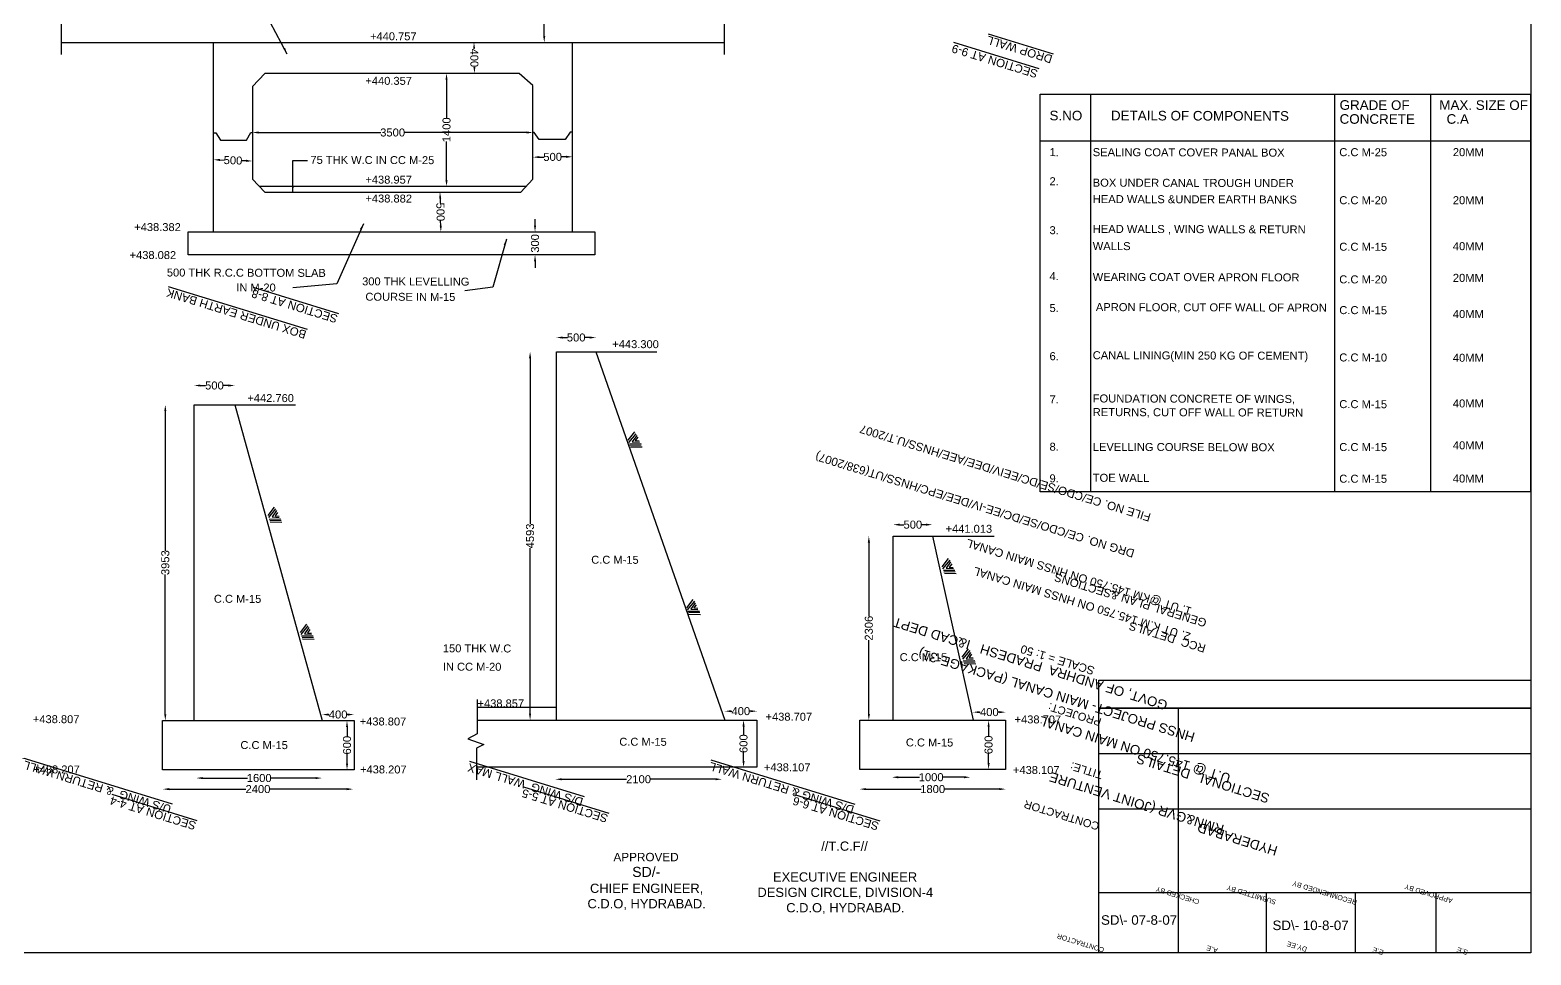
# Model space of a CAD drawing. Header units: millimetres. Extents: x 729 to 32268, y 961 to 25365.
# Drawn here: x 13508 to 32268, y 961 to 12521 of the extents above; entities that cross this region are included whole.
import ezdxf

# ---------------------------------------------------------------- set-up
doc = ezdxf.new("R2010")
doc.units = ezdxf.units.MM
doc.header["$MEASUREMENT"] = 0
for name, color, linetype in [('DIM', 7, 'Continuous'), ('DWG', 7, 'Continuous'), ('TXT', 7, 'Continuous'), ('TXT @ 1', 7, 'Continuous')]:
    doc.layers.add(name, color=color, linetype=linetype)
doc.styles.add('Notes', font='arial.ttf', dxfattribs={"height": 0.1})
doc.styles.get("Standard").update_dxf_attribs({"font": 'arial.ttf'})
doc.dimstyles.new('Civil', dxfattribs={"dimtxt": 100, "dimasz": 80, "dimexe": 0.1, "dimexo": 0.0625, "dimgap": 0.09, "dimtad": 0, "dimdec": 0, "dimzin": 12, "dimdsep": 46, "dimtxsty": 'Standard', "dimcen": 0.1, "dimse1": 1, "dimse2": 1, "dimaunit": 1, "dimadec": 5, "dimazin": 2, "dimtfac": 1, "dimtdec": 0, "dimtofl": 0, "dimtmove": 0, "dimatfit": 3, "dimfxl": 1, "dimfrac": 1, "dimtolj": 1, "dimtzin": 0, "dimarcsym": 0})

# ---------------------------------------------------------------- blocks, each defined once
blk = doc.blocks.new('*D11')
at = {"layer": 'Defpoints', "color": 0, "transparency": 16777216}
for p in [(19924, 18022), (19932, 12366), (19935, 12366)]:
    blk.add_point(p, dxfattribs=at)
at = {"layer": 'DIM', "color": 0, "lineweight": -2, "transparency": 16777216}
for p, q in [((19928, 17942), (19931, 15344)), ((19935, 12446), (19931, 15045))]:
    blk.add_line(p, q, dxfattribs=at)
at = {"layer": 'DIM', "color": 0, "transparency": 16777216}
for points in [[(19941, 17942), (19914, 17942), (19927, 18022)], [(19948, 12446), (19922, 12446), (19935, 12366)]]:
    blk.add_solid(points, dxfattribs=at)
at = {"layer": 'DIM', "color": 0, "transparency": 16777216, "insert": (19931, 15194), "char_height": 100, "attachment_point": 5, "rotation": 270.076}
blk.add_mtext('\\A1;5590', dxfattribs=at)
blk = doc.blocks.new('*D12')
at = {"layer": 'Defpoints', "color": 0, "transparency": 16777216}
for p in [(15802, 10884), (16287, 10884), (16287, 10868)]:
    blk.add_point(p, dxfattribs=at)
at = {"layer": 'DIM', "color": 0, "lineweight": -2, "transparency": 16777216}
for p, q in [((15882, 10898), (15935, 10896)), ((16207, 10887), (16155, 10888))]:
    blk.add_line(p, q, dxfattribs=at)
at = {"layer": 'DIM', "color": 0, "transparency": 16777216}
for points in [[(15883, 10911), (15882, 10884), (15802, 10900)], [(16208, 10900), (16207, 10873), (16287, 10884)]]:
    blk.add_solid(points, dxfattribs=at)
at = {"layer": 'DIM', "color": 0, "transparency": 16777216, "insert": (16045, 10892), "char_height": 100, "attachment_point": 5, "rotation": 358.0507}
blk.add_mtext('\\A1;500', dxfattribs=at)
blk = doc.blocks.new('*D13')
at = {"layer": 'Defpoints', "color": 0, "transparency": 16777216}
for p in [(19794, 10910), (20287, 10937), (20287, 10916)]:
    blk.add_point(p, dxfattribs=at)
at = {"layer": 'DIM', "color": 0, "lineweight": -2, "transparency": 16777216}
for p, q in [((19873, 10933), (19930, 10934)), ((20207, 10937), (20150, 10936))]:
    blk.add_line(p, q, dxfattribs=at)
at = {"layer": 'DIM', "color": 0, "transparency": 16777216}
for points in [[(19873, 10946), (19873, 10920), (19793, 10932)], [(20206, 10950), (20207, 10923), (20287, 10937)]]:
    blk.add_solid(points, dxfattribs=at)
at = {"layer": 'DIM', "color": 0, "transparency": 16777216, "insert": (20040, 10935), "char_height": 100, "attachment_point": 5, "rotation": 0.639}
blk.add_mtext('\\A1;500', dxfattribs=at)
blk = doc.blocks.new('*D14')
at = {"layer": 'Defpoints', "color": 0, "transparency": 16777216}
for p in [(16287, 11240), (19794, 11240), (19794, 11240)]:
    blk.add_point(p, dxfattribs=at)
at = {"layer": 'DIM', "color": 0, "lineweight": -2, "transparency": 16777216}
for p, q in [((16367, 11240), (17891, 11240)), ((19714, 11240), (18189, 11240))]:
    blk.add_line(p, q, dxfattribs=at)
at = {"layer": 'DIM', "color": 0, "transparency": 16777216}
for points in [[(16367, 11254), (16367, 11227), (16287, 11240)], [(19714, 11254), (19714, 11227), (19794, 11240)]]:
    blk.add_solid(points, dxfattribs=at)
at = {"layer": 'DIM', "color": 0, "transparency": 16777216, "insert": (18040, 11240), "char_height": 100, "attachment_point": 5}
blk.add_mtext('\\A1;3500', dxfattribs=at)
blk = doc.blocks.new('*D15')
at = {"layer": 'Defpoints', "color": 0, "transparency": 16777216}
for p in [(18595, 11979), (18714, 11979), (18595, 10568)]:
    blk.add_point(p, dxfattribs=at)
at = {"layer": 'DIM', "color": 0, "lineweight": -2, "transparency": 16777216}
for p, q in [((18714, 11899), (18714, 11418)), ((18714, 10648), (18714, 11129))]:
    blk.add_line(p, q, dxfattribs=at)
at = {"layer": 'DIM', "color": 0, "transparency": 16777216}
for points in [[(18700, 11899), (18727, 11899), (18714, 11979)], [(18700, 10648), (18727, 10648), (18714, 10568)]]:
    blk.add_solid(points, dxfattribs=at)
at = {"layer": 'DIM', "color": 0, "transparency": 16777216, "insert": (18714, 11274), "char_height": 100, "attachment_point": 5, "rotation": 90}
blk.add_mtext('\\A1;1400', dxfattribs=at)
blk = doc.blocks.new('*D16')
at = {"layer": 'Defpoints', "color": 0, "transparency": 16777216}
for p in [(19010, 12366), (19015, 11979), (19063, 11980)]:
    blk.add_point(p, dxfattribs=at)
at = {"layer": 'DIM', "color": 0, "lineweight": -2, "transparency": 16777216}
for p, q in [((19059, 12287), (19059, 12286)), ((19062, 12060), (19062, 12061))]:
    blk.add_line(p, q, dxfattribs=at)
at = {"layer": 'DIM', "color": 0, "transparency": 16777216}
for points in [[(19072, 12287), (19045, 12287), (19057, 12367)], [(19075, 12060), (19049, 12060), (19063, 11980)]]:
    blk.add_solid(points, dxfattribs=at)
at = {"layer": 'DIM', "color": 0, "transparency": 16777216, "insert": (19060, 12173), "char_height": 100, "attachment_point": 5, "rotation": 270.8139}
blk.add_mtext('\\A1;400', dxfattribs=at)
blk = doc.blocks.new('*D17')
at = {"layer": 'Defpoints', "color": 0, "transparency": 16777216}
for p in [(18584, 10496), (18595, 9997), (18643, 9998)]:
    blk.add_point(p, dxfattribs=at)
at = {"layer": 'DIM', "color": 0, "lineweight": -2, "transparency": 16777216}
for p, q in [((18634, 10417), (18636, 10358)), ((18642, 10078), (18640, 10137))]:
    blk.add_line(p, q, dxfattribs=at)
at = {"layer": 'DIM', "color": 0, "transparency": 16777216}
for points in [[(18648, 10417), (18621, 10417), (18632, 10497)], [(18655, 10078), (18628, 10078), (18643, 9998)]]:
    blk.add_solid(points, dxfattribs=at)
at = {"layer": 'DIM', "color": 0, "transparency": 16777216, "insert": (18638, 10248), "char_height": 100, "attachment_point": 5, "rotation": 271.2629}
blk.add_mtext('\\A1;500', dxfattribs=at)
blk = doc.blocks.new('*D18')
at = {"layer": 'Defpoints', "color": 0, "transparency": 16777216}
for p in [(20567, 9997), (19820, 9711), (20567, 9711)]:
    blk.add_point(p, dxfattribs=at)
at = {"layer": 'DIM', "color": 0, "lineweight": -2, "transparency": 16777216}
for p, q in [((19820, 10077), (19820, 10157)), ((19820, 9631), (19820, 9551))]:
    blk.add_line(p, q, dxfattribs=at)
at = {"layer": 'DIM', "color": 0, "transparency": 16777216}
for points in [[(19807, 10077), (19833, 10077), (19820, 9997)], [(19807, 9631), (19833, 9631), (19820, 9711)]]:
    blk.add_solid(points, dxfattribs=at)
at = {"layer": 'DIM', "color": 0, "transparency": 16777216, "insert": (19820, 9854), "char_height": 100, "attachment_point": 5, "rotation": 90}
blk.add_mtext('\\A1;300', dxfattribs=at)
blk = doc.blocks.new('*D43')
at = {"layer": 'Defpoints', "color": 0, "transparency": 16777216}
for p in [(15586, 3163), (17157, 3172), (17157, 3163)]:
    blk.add_point(p, dxfattribs=at)
at = {"layer": 'DIM', "color": 0, "lineweight": -2, "transparency": 16777216}
for p, q in [((15666, 3172), (16227, 3172)), ((17077, 3172), (16516, 3172))]:
    blk.add_line(p, q, dxfattribs=at)
at = {"layer": 'DIM', "color": 0, "transparency": 16777216}
for points in [[(15666, 3185), (15666, 3159), (15586, 3172)], [(17077, 3185), (17077, 3159), (17157, 3172)]]:
    blk.add_solid(points, dxfattribs=at)
at = {"layer": 'DIM', "color": 0, "transparency": 16777216, "insert": (16372, 3172), "char_height": 100, "attachment_point": 5}
blk.add_mtext('\\A1;1600', dxfattribs=at)
blk = doc.blocks.new('*D44')
at = {"layer": 'Defpoints', "color": 0, "transparency": 16777216}
for p in [(15168, 3040), (17546, 3040), (17546, 3034)]:
    blk.add_point(p, dxfattribs=at)
at = {"layer": 'DIM', "color": 0, "lineweight": -2, "transparency": 16777216}
for p, q in [((15248, 3034), (16207, 3034)), ((17466, 3034), (16507, 3034))]:
    blk.add_line(p, q, dxfattribs=at)
at = {"layer": 'DIM', "color": 0, "transparency": 16777216}
for points in [[(15248, 3047), (15248, 3020), (15168, 3034)], [(17466, 3047), (17466, 3020), (17546, 3034)]]:
    blk.add_solid(points, dxfattribs=at)
at = {"layer": 'DIM', "color": 0, "transparency": 16777216, "insert": (16357, 3034), "char_height": 100, "attachment_point": 5}
blk.add_mtext('\\A1;2400', dxfattribs=at)
blk = doc.blocks.new('*D45')
at = {"layer": 'Defpoints', "color": 0, "transparency": 16777216}
for p in [(17558, 3890), (17470, 3274), (17558, 3274)]:
    blk.add_point(p, dxfattribs=at)
at = {"layer": 'DIM', "color": 0, "lineweight": -2, "transparency": 16777216}
for p, q in [((17470, 3810), (17470, 3693)), ((17470, 3354), (17470, 3472))]:
    blk.add_line(p, q, dxfattribs=at)
at = {"layer": 'DIM', "color": 0, "transparency": 16777216}
for points in [[(17457, 3810), (17483, 3810), (17470, 3890)], [(17457, 3354), (17483, 3354), (17470, 3274)]]:
    blk.add_solid(points, dxfattribs=at)
at = {"layer": 'DIM', "color": 0, "transparency": 16777216, "insert": (17470, 3583), "char_height": 100, "attachment_point": 5, "rotation": 90}
blk.add_mtext('\\A1;600', dxfattribs=at)
blk = doc.blocks.new('*D46')
at = {"layer": 'Defpoints', "color": 0, "transparency": 16777216}
for p in [(17558, 3966), (17160, 3890), (17558, 3890)]:
    blk.add_point(p, dxfattribs=at)
at = {"layer": 'DIM', "color": 0, "lineweight": -2, "transparency": 16777216}
for p, q in [((17240, 3966), (17247, 3966)), ((17478, 3966), (17472, 3966))]:
    blk.add_line(p, q, dxfattribs=at)
at = {"layer": 'DIM', "color": 0, "transparency": 16777216}
for points in [[(17240, 3979), (17240, 3952), (17160, 3966)], [(17478, 3979), (17478, 3952), (17558, 3966)]]:
    blk.add_solid(points, dxfattribs=at)
at = {"layer": 'DIM', "color": 0, "transparency": 16777216, "insert": (17359, 3966), "char_height": 100, "attachment_point": 5}
blk.add_mtext('\\A1;400', dxfattribs=at)
blk = doc.blocks.new('*D47')
at = {"layer": 'Defpoints', "color": 0, "transparency": 16777216}
for p in [(15199, 7838), (15558, 7838), (15558, 3890)]:
    blk.add_point(p, dxfattribs=at)
at = {"layer": 'DIM', "color": 0, "lineweight": -2, "transparency": 16777216}
for p, q in [((15199, 7758), (15199, 6014)), ((15199, 3970), (15199, 5715))]:
    blk.add_line(p, q, dxfattribs=at)
at = {"layer": 'DIM', "color": 0, "transparency": 16777216}
for points in [[(15186, 7758), (15212, 7758), (15199, 7838)], [(15186, 3970), (15212, 3970), (15199, 3890)]]:
    blk.add_solid(points, dxfattribs=at)
at = {"layer": 'DIM', "color": 0, "transparency": 16777216, "insert": (15199, 5864), "char_height": 100, "attachment_point": 5, "rotation": 90}
blk.add_mtext('\\A1;3953', dxfattribs=at)
blk = doc.blocks.new('*D48')
at = {"layer": 'Defpoints', "color": 0, "transparency": 16777216}
for p in [(16068, 8078), (15558, 7838), (16068, 7838)]:
    blk.add_point(p, dxfattribs=at)
at = {"layer": 'DIM', "color": 0, "lineweight": -2, "transparency": 16777216}
for p, q in [((15638, 8078), (15703, 8078)), ((15988, 8078), (15923, 8078))]:
    blk.add_line(p, q, dxfattribs=at)
at = {"layer": 'DIM', "color": 0, "transparency": 16777216}
for points in [[(15638, 8091), (15638, 8065), (15558, 8078)], [(15988, 8091), (15988, 8065), (16068, 8078)]]:
    blk.add_solid(points, dxfattribs=at)
at = {"layer": 'DIM', "color": 0, "transparency": 16777216, "insert": (15813, 8078), "char_height": 100, "attachment_point": 5}
blk.add_mtext('\\A1;500', dxfattribs=at)
blk = doc.blocks.new('*D49')
at = {"layer": 'Defpoints', "color": 0, "transparency": 16777216}
for p in [(20072, 3123), (22156, 3157), (22156, 3123)]:
    blk.add_point(p, dxfattribs=at)
at = {"layer": 'DIM', "color": 0, "lineweight": -2, "transparency": 16777216}
for p, q in [((20152, 3157), (20964, 3157)), ((22076, 3157), (21265, 3157))]:
    blk.add_line(p, q, dxfattribs=at)
at = {"layer": 'DIM', "color": 0, "transparency": 16777216}
for points in [[(20152, 3170), (20152, 3144), (20072, 3157)], [(22076, 3170), (22076, 3144), (22156, 3157)]]:
    blk.add_solid(points, dxfattribs=at)
at = {"layer": 'DIM', "color": 0, "transparency": 16777216, "insert": (21114, 3157), "char_height": 100, "attachment_point": 5}
blk.add_mtext('\\A1;2100', dxfattribs=at)
blk = doc.blocks.new('*D50')
at = {"layer": 'Defpoints', "color": 0, "transparency": 16777216}
for p in [(22594, 3896), (22426, 3307), (22594, 3307)]:
    blk.add_point(p, dxfattribs=at)
at = {"layer": 'DIM', "color": 0, "lineweight": -2, "transparency": 16777216}
for p, q in [((22426, 3816), (22426, 3712)), ((22426, 3387), (22426, 3491))]:
    blk.add_line(p, q, dxfattribs=at)
at = {"layer": 'DIM', "color": 0, "transparency": 16777216}
for points in [[(22413, 3816), (22440, 3816), (22426, 3896)], [(22413, 3387), (22440, 3387), (22426, 3307)]]:
    blk.add_solid(points, dxfattribs=at)
at = {"layer": 'DIM', "color": 0, "transparency": 16777216, "insert": (22426, 3602), "char_height": 100, "attachment_point": 5, "rotation": 90}
blk.add_mtext('\\A1;600', dxfattribs=at)
blk = doc.blocks.new('*D51')
at = {"layer": 'Defpoints', "color": 0, "transparency": 16777216}
for p in [(22594, 4008), (22191, 3896), (22594, 3896)]:
    blk.add_point(p, dxfattribs=at)
at = {"layer": 'DIM', "color": 0, "lineweight": -2, "transparency": 16777216}
for p, q in [((22271, 4008), (22280, 4008)), ((22514, 4008), (22505, 4008))]:
    blk.add_line(p, q, dxfattribs=at)
at = {"layer": 'DIM', "color": 0, "transparency": 16777216}
for points in [[(22271, 4021), (22271, 3995), (22191, 4008)], [(22514, 4021), (22514, 3995), (22594, 4008)]]:
    blk.add_solid(points, dxfattribs=at)
at = {"layer": 'DIM', "color": 0, "transparency": 16777216, "insert": (22392, 4008), "char_height": 100, "attachment_point": 5}
blk.add_mtext('\\A1;400', dxfattribs=at)
blk = doc.blocks.new('*D52')
at = {"layer": 'Defpoints', "color": 0, "transparency": 16777216}
for p in [(19758, 8500), (20086, 8500), (20086, 3896)]:
    blk.add_point(p, dxfattribs=at)
at = {"layer": 'DIM', "color": 0, "lineweight": -2, "transparency": 16777216}
for p, q in [((19758, 8420), (19758, 6349)), ((19758, 3976), (19758, 6047))]:
    blk.add_line(p, q, dxfattribs=at)
at = {"layer": 'DIM', "color": 0, "transparency": 16777216}
for points in [[(19745, 8420), (19771, 8420), (19758, 8500)], [(19745, 3976), (19771, 3976), (19758, 3896)]]:
    blk.add_solid(points, dxfattribs=at)
at = {"layer": 'DIM', "color": 0, "transparency": 16777216, "insert": (19758, 6198), "char_height": 100, "attachment_point": 5, "rotation": 90}
blk.add_mtext('\\A1;4593', dxfattribs=at)
blk = doc.blocks.new('*D53')
at = {"layer": 'Defpoints', "color": 0, "transparency": 16777216}
for p in [(20582, 8678), (20086, 8500), (20582, 8500)]:
    blk.add_point(p, dxfattribs=at)
at = {"layer": 'DIM', "color": 0, "lineweight": -2, "transparency": 16777216}
for p, q in [((20166, 8678), (20224, 8678)), ((20502, 8678), (20444, 8678))]:
    blk.add_line(p, q, dxfattribs=at)
at = {"layer": 'DIM', "color": 0, "transparency": 16777216}
for points in [[(20166, 8691), (20166, 8664), (20086, 8678)], [(20502, 8691), (20502, 8664), (20582, 8678)]]:
    blk.add_solid(points, dxfattribs=at)
at = {"layer": 'DIM', "color": 0, "transparency": 16777216, "insert": (20334, 8678), "char_height": 100, "attachment_point": 5}
blk.add_mtext('\\A1;500', dxfattribs=at)
blk = doc.blocks.new('*D54')
at = {"layer": 'Defpoints', "color": 0, "transparency": 16777216}
for p in [(23878, 3280), (25702, 3280), (25702, 3034)]:
    blk.add_point(p, dxfattribs=at)
at = {"layer": 'DIM', "color": 0, "lineweight": -2, "transparency": 16777216}
for p, q in [((23958, 3034), (24645, 3034)), ((25622, 3034), (24934, 3034))]:
    blk.add_line(p, q, dxfattribs=at)
at = {"layer": 'DIM', "color": 0, "transparency": 16777216}
for points in [[(23958, 3047), (23958, 3021), (23878, 3034)], [(25622, 3047), (25622, 3021), (25702, 3034)]]:
    blk.add_solid(points, dxfattribs=at)
at = {"layer": 'DIM', "color": 0, "transparency": 16777216, "insert": (24790, 3034), "char_height": 100, "attachment_point": 5}
blk.add_mtext('\\A1;1800', dxfattribs=at)
blk = doc.blocks.new('*D55')
at = {"layer": 'Defpoints', "color": 0, "transparency": 16777216}
for p in [(24281, 3171), (25260, 3182), (25260, 3171)]:
    blk.add_point(p, dxfattribs=at)
at = {"layer": 'DIM', "color": 0, "lineweight": -2, "transparency": 16777216}
for p, q in [((24361, 3182), (24626, 3182)), ((25180, 3182), (24915, 3182))]:
    blk.add_line(p, q, dxfattribs=at)
at = {"layer": 'DIM', "color": 0, "transparency": 16777216}
for points in [[(24361, 3196), (24361, 3169), (24281, 3182)], [(25180, 3196), (25180, 3169), (25260, 3182)]]:
    blk.add_solid(points, dxfattribs=at)
at = {"layer": 'DIM', "color": 0, "transparency": 16777216, "insert": (24771, 3182), "char_height": 100, "attachment_point": 5}
blk.add_mtext('\\A1;1000', dxfattribs=at)
blk = doc.blocks.new('*D56')
at = {"layer": 'Defpoints', "color": 0, "transparency": 16777216}
for p in [(25489, 3894), (25702, 3894), (25702, 3280)]:
    blk.add_point(p, dxfattribs=at)
at = {"layer": 'DIM', "color": 0, "lineweight": -2, "transparency": 16777216}
for p, q in [((25489, 3814), (25489, 3697)), ((25489, 3360), (25489, 3476))]:
    blk.add_line(p, q, dxfattribs=at)
at = {"layer": 'DIM', "color": 0, "transparency": 16777216}
for points in [[(25476, 3814), (25502, 3814), (25489, 3894)], [(25476, 3360), (25502, 3360), (25489, 3280)]]:
    blk.add_solid(points, dxfattribs=at)
at = {"layer": 'DIM', "color": 0, "transparency": 16777216, "insert": (25489, 3587), "char_height": 100, "attachment_point": 5, "rotation": 90}
blk.add_mtext('\\A1;600', dxfattribs=at)
blk = doc.blocks.new('*D57')
at = {"layer": 'Defpoints', "color": 0, "transparency": 16777216}
for p in [(25702, 3996), (25294, 3894), (25702, 3894)]:
    blk.add_point(p, dxfattribs=at)
at = {"layer": 'DIM', "color": 0, "lineweight": -2, "transparency": 16777216}
for p, q in [((25374, 3996), (25385, 3996)), ((25622, 3996), (25610, 3996))]:
    blk.add_line(p, q, dxfattribs=at)
at = {"layer": 'DIM', "color": 0, "transparency": 16777216}
for points in [[(25374, 4009), (25374, 3982), (25294, 3996)], [(25622, 4009), (25622, 3982), (25702, 3996)]]:
    blk.add_solid(points, dxfattribs=at)
at = {"layer": 'DIM', "color": 0, "transparency": 16777216, "insert": (25498, 3996), "char_height": 100, "attachment_point": 5}
blk.add_mtext('\\A1;400', dxfattribs=at)
blk = doc.blocks.new('*D58')
at = {"layer": 'Defpoints', "color": 0, "transparency": 16777216}
for p in [(23992, 6196), (24296, 6196), (24296, 3894)]:
    blk.add_point(p, dxfattribs=at)
at = {"layer": 'DIM', "color": 0, "lineweight": -2, "transparency": 16777216}
for p, q in [((23992, 6116), (23992, 5195)), ((23992, 3974), (23992, 4895))]:
    blk.add_line(p, q, dxfattribs=at)
at = {"layer": 'DIM', "color": 0, "transparency": 16777216}
for points in [[(23979, 6116), (24006, 6116), (23992, 6196)], [(23979, 3974), (24006, 3974), (23992, 3894)]]:
    blk.add_solid(points, dxfattribs=at)
at = {"layer": 'DIM', "color": 0, "transparency": 16777216, "insert": (23992, 5045), "char_height": 100, "attachment_point": 5, "rotation": 90}
blk.add_mtext('\\A1;2306', dxfattribs=at)
blk = doc.blocks.new('*D59')
at = {"layer": 'Defpoints', "color": 0, "transparency": 16777216}
for p in [(24296, 6196), (24786, 6339), (24786, 6196)]:
    blk.add_point(p, dxfattribs=at)
at = {"layer": 'DIM', "color": 0, "lineweight": -2, "transparency": 16777216}
for p, q in [((24376, 6339), (24431, 6339)), ((24706, 6339), (24652, 6339))]:
    blk.add_line(p, q, dxfattribs=at)
at = {"layer": 'DIM', "color": 0, "transparency": 16777216}
for points in [[(24376, 6352), (24376, 6326), (24296, 6339)], [(24706, 6352), (24706, 6326), (24786, 6339)]]:
    blk.add_solid(points, dxfattribs=at)
at = {"layer": 'DIM', "color": 0, "transparency": 16777216, "insert": (24542, 6339), "char_height": 100, "attachment_point": 5}
blk.add_mtext('\\A1;500', dxfattribs=at)

msp = doc.modelspace()

# ---------------------------------------------------------------- linework, layer by layer
msp.add_lwpolyline([(32268, 989.6), (729, 989.6), (729, 19356.5), (32268, 19356.5)], close=True)
at = {"layer": 'DIM'}
msp.add_lwpolyline([(26132.8, 11718.4), (32260.5, 11718.4), (32260.5, 6750), (26132.8, 6750)], close=True, dxfattribs=at)
for points in [[(26761.8, 11718.4), (26761.8, 6750)], [(29814, 11718.4), (29814, 6750)], [(31013.9, 11718.4), (31013.9, 6750)], [(26132.8, 11136.6), (32260.5, 11136.6)]]:
    msp.add_lwpolyline(points, dxfattribs=at)
at = {"layer": 'DWG'}
for points in [[(13900.7, 12214.5), (13886, 15375), (14029, 15429.6), (13744.2, 15531.8), (13889.5, 15584)], [(22188.8, 12214.5), (22174.1, 15375), (22317, 15429.6), (22032.3, 15531.8), (22177.6, 15584)], [(13900, 12366.3), (22188.1, 12366.3)], [(15801.9, 9997), (15801.9, 12366.3)], [(20286.7, 9997), (20286.7, 12366.3)], [(16441.5, 10496), (19641.7, 10496), (19793.6, 10658.1), (19793.6, 11827.7), (19621.3, 11979.2), (16441.9, 11979.2), (16286.7, 11814), (16286.7, 10656.4), (16441.5, 10496)], [(15801.9, 11236), (15832.1, 11236), (15889, 11144.5), (16214, 11144.5), (16269.5, 11240.5), (16286.7, 11240.5)], [(20286.7, 11245), (20258, 11243.5), (20196, 11153), (19873.5, 11153), (19811, 11240.5), (19793.6, 11240.5)], [(16371.6, 10568.5), (19709.6, 10568.5)], [(20086.5, 3896.5), (20086.5, 8499.5), (20581.5, 8499.5), (22191, 3896.5)], [(20581.5, 8499.5), (21342, 8499.5)], [(15557.5, 3890.5), (15557.5, 7838), (16068.5, 7838), (17160.5, 3890.5)], [(16068.5, 7838), (16824.5, 7838)], [(20985.5, 7393.1), (21065.4, 7497.6)], [(20993.9, 7368), (21083.4, 7476.1)], [(20999.9, 7350.2), (21144.4, 7352.6)], [(21005.9, 7332.5), (21147.9, 7336.6)], [(21090.4, 7454.6), (21035.9, 7375.6), (21124.9, 7371.1)], [(21103.4, 7431.6), (21071.9, 7390.6), (21122.9, 7387.1)], [(21012.1, 7313.9), (21157.9, 7310.1)], [(16483.7, 6452.7), (16563.6, 6557.2)], [(16492.1, 6427.6), (16581.6, 6535.7)], [(16498.1, 6409.8), (16642.6, 6412.2)], [(16504.1, 6392.1), (16646.1, 6396.2)], [(16588.6, 6514.2), (16534.1, 6435.2), (16623.1, 6430.7)], [(16601.6, 6491.2), (16570.1, 6450.2), (16621.1, 6446.7)], [(16510.3, 6373.5), (16656.1, 6369.7)], [(24296.5, 3894), (24296.5, 6196.5), (24786.5, 6196.5), (25294, 3894)], [(24786.5, 6196.5), (25559, 6196.5)], [(24909.6, 5811.6), (24989.5, 5916.1)], [(24918, 5786.6), (25007.5, 5894.6)], [(25014.5, 5873.1), (24960, 5794.1), (25049, 5789.6)], [(25027.5, 5850.1), (24996, 5809.1), (25047, 5805.6)], [(24924, 5768.8), (25068.5, 5771.1)], [(24929.9, 5751.1), (25072, 5755.1)], [(24936.2, 5732.5), (25082, 5728.6)], [(21717.3, 5300.2), (21797.2, 5404.7)], [(21725.7, 5275.2), (21815.2, 5383.2)], [(21731.7, 5257.3), (21876.2, 5259.7)], [(21822.2, 5361.7), (21767.7, 5282.7), (21856.7, 5278.2)], [(21835.2, 5338.7), (21803.7, 5297.7), (21854.7, 5294.2)], [(16888, 4991), (16967.9, 5095.5)], [(16896.5, 4966), (16985.9, 5074)], [(21737.7, 5239.6), (21879.7, 5243.7)], [(21743.9, 5221.1), (21889.7, 5217.2)], [(16902.5, 4948.1), (17046.9, 4950.5)], [(16908.4, 4930.5), (17050.4, 4934.5)], [(16914.7, 4911.9), (17060.4, 4908)], [(16992.9, 5052.5), (16938.4, 4973.5), (17027.4, 4969)], [(17005.9, 5029.5), (16974.4, 4988.5), (17025.4, 4985)], [(25158.6, 4681.8), (25238.5, 4786.3)], [(25167, 4656.8), (25256.5, 4764.8)], [(25263.5, 4743.3), (25209, 4664.3), (25298, 4659.8)], [(25276.5, 4720.3), (25245, 4679.3), (25296, 4675.8)], [(25173, 4638.9), (25317.5, 4641.3)], [(25179, 4621.2), (25321, 4625.3)], [(25185.2, 4602.7), (25331, 4598.8)], [(19096, 4156), (19096, 3723), (18979.5, 3660.5), (19181.5, 3592.5), (19087.5, 3544), (19087.5, 3148)], [(20086.5, 4056), (19096, 4056)], [(19096, 3896.5), (22593.5, 3896.5), (22593.5, 3307), (19087.5, 3307)]]:
    msp.add_lwpolyline(points, dxfattribs=at)
for points in [[(15483.3, 9997), (20566.6, 9997), (20566.6, 9711.5), (15483.3, 9711.5)], [(15162.5, 3890.5), (17558, 3890.5), (17558, 3274.5), (15162.5, 3274.5)], [(23877.5, 3894), (25701.5, 3894), (25701.5, 3279.5), (23877.5, 3279.5)]]:
    msp.add_lwpolyline(points, close=True, dxfattribs=at)
at = {"layer": 'TXT'}
for p, q in [((27858, 4046.7), (27858, 989.7)), ((26870.3, 3481), (32267.5, 3481)), ((26868, 2788.7), (32265.2, 2788.7)), ((26868.4, 1742.2), (32267.6, 1742.2)), ((28959.1, 1741.6), (28959.1, 993.4)), ((30068.6, 1741.5), (30068.6, 991)), ((31078, 1741.5), (31078, 991))]:
    msp.add_line(p, q, dxfattribs=at)
for points in [[(26868, 4395), (32268, 4395), (32268, 989.6), (26868, 989.6)], [(26869.3, 4046.7), (32267.3, 4046.7), (32267.3, 4046.7), (26869.3, 4046.7)]]:
    msp.add_lwpolyline(points, close=True, dxfattribs=at)

# ---------------------------------------------------------------- texts
for s, height, p in [('+440.757', 99.21, (17757.4, 12394.1)), ('+440.357', 99.21, (17699.4, 11837.4)), ('GRADE OF', 120, (29875.6, 11524.2)), ('MAX. SIZE OF', 120, (31121.6, 11524.2)), ('S.NO', 120, (26250.1, 11392.8)), ('DETAILS OF COMPONENTS', 120, (27017.6, 11392.8)), ('CONCRETE', 120, (29875.6, 11349.7)), ('C.A', 120, (31212.6, 11349.7)), ('75 THK W.C IN CC M-25', 99.206, (17012.9, 10848.9)), ('1.', 100, (26250.1, 10944.8)), ('SEALING COAT COVER PANAL BOX', 100, (26790.1, 10944.8)), ('C.C M-25', 100, (29871.6, 10944.8)), ('20MM', 100, (31291.1, 10944.8)), ('+438.957', 99.21, (17699.4, 10602.4)), ('2.', 100, (26250.1, 10581.3)), ('BOX UNDER CANAL TROUGH UNDER', 100, (26790.1, 10563.8)), ('+438.882', 99.21, (17699.9, 10366.4)), ('HEAD WALLS &UNDER EARTH BANKS', 100, (26790.1, 10358.8)), ('C.C M-20', 100, (29871.6, 10344.3)), ('20MM', 100, (31291.1, 10344.3)), ('+438.382', 99.21, (14810.4, 10009.4)), ('3.', 100, (26250.1, 9969.3)), ('HEAD WALLS , WING WALLS & RETURN', 100, (26790.1, 9985.8)), ('+438.082', 99.21, (14752.4, 9659.9)), ('WALLS', 100, (26790.1, 9771.8)), ('C.C M-15', 100, (29871.6, 9762.8)), ('40MM', 100, (31291.1, 9769.8)), ('500 THK R.C.C BOTTOM SLAB', 99.206, (15218.4, 9440.9)), ('300 THK LEVELLING', 99.206, (17658.9, 9330.4)), ('4.', 100, (26250.1, 9395.3)), ('WEARING COAT OVER APRON FLOOR', 100, (26790.1, 9385.8)), ('C.C M-20', 100, (29871.6, 9354.8)), ('20MM', 100, (31291.1, 9373.8)), ('IN M-20', 99.21, (16085.9, 9254.4)), ('COURSE IN M-15', 99.206, (17699.9, 9138.4)), ('5.', 100, (26250.1, 8996.8)), (' APRON FLOOR, CUT OFF WALL OF APRON', 100, (26790.1, 9008.8)), ('C.C M-15', 100, (29871.6, 8970.8)), ('40MM', 100, (31291.1, 8921.8)), ('+443.300', 99.21, (20785.4, 8546.4)), ('6.', 100, (26250.1, 8394.8)), ('CANAL LINING(MIN 250 KG OF CEMENT)', 100, (26790.1, 8406.8)), ('C.C M-10', 100, (29871.6, 8379.3)), ('40MM', 100, (31291.1, 8375.3)), (' +442.760', 99.21, (16185.9, 7872.7)), ('7.', 100, (26250.1, 7854.8)), ('FOUNDATION CONCRETE OF WINGS,', 100, (26790.1, 7866.8)), ('C.C M-15', 100, (29871.6, 7795.8)), ('40MM', 100, (31291.1, 7804.8)), ('RETURNS, CUT OFF WALL OF RETURN', 100, (26790.1, 7696.3)), ('8.', 100, (26250.1, 7263.3)), ('LEVELLING COURSE BELOW BOX', 100, (26790.1, 7261.8)), ('C.C M-15', 100, (29871.6, 7259.3)), ('40MM', 100, (31291.1, 7281.3)), ('9.', 100, (26250.1, 6867.8)), ('TOE WALL', 100, (26790.1, 6875.3)), ('C.C M-15', 100, (29871.6, 6863.8)), ('40MM', 100, (31291.1, 6866.3)), (' +441.013', 99.21, (24912.6, 6239.1)), ('C.C M-15', 99.21, (20522.2, 5851.3)), ('C.C M-15', 99.21, (15805.9, 5363.3)), ('150 THK W.C', 99.206, (18668, 4744.3)), ('C.C M-15', 99.21, (24377.6, 4633.7)), ('IN CC M-20', 99.21, (18668, 4514.9)), (' +438.857', 99.21, (19062.8, 4056.6)), (' +438.807', 99.21, (13504.9, 3859.2)), (' +438.707', 99.21, (22662.4, 3889.9)), (' +438.707', 99.21, (25774.9, 3856)), (' +438.807', 99.21, (17590, 3830.4)), ('C.C M-15', 99.21, (16137.3, 3535.5)), ('C.C M-15', 99.21, (20872.9, 3576.6)), ('C.C M-15', 99.21, (24454.8, 3567.8)), (' +438.207', 99.21, (13509.2, 3231.1)), (' +438.207', 99.21, (17594.3, 3231.1)), (' +438.107', 99.21, (22642.2, 3258)), (' +438.107', 99.21, (25754.7, 3224.1))]:
    msp.add_text(s, height=height, rotation=359.85107, dxfattribs=at).set_placement(p)
at = {"layer": 'TXT @ 1', "style": 'Notes'}
for s, height, p in [('%%UDROP WALL', 103.339, (26296, 12201.2)), ('%%USECTION AT 9-9', 103.339, (26114, 12016.7)), ('%%UBOX UNDER EARTH BANK', 103.339, (16971, 8758.2)), ('%%USECTION AT 8-8', 103.339, (17362, 8955.2)), ('FILE NO. CE/CDO/SE/DC/EEIV/DEE/AEE/HNSS/U.T/2007', 103.339, (27525, 6473.8)), ('DRG NO. CE/CDO/SE/DC/EE-IV/DEE/EPC/HNSS/UT(638/2007)', 103.339, (27321.2, 6023.5)), ('1. UT @KM 145.750 ON HNSS MAIN CANAL', 103.339, (28034.7, 5300.2)), ('2. UT K.M 145.750 ON HNSS MAIN CANAL ', 103.339, (28023.4, 4981.9)), ('GENERAL PLAN &SECTIONS.', 103.339, (28223.8, 5154.5)), ('GOVT, OF ANDHRA  PRADESH   I&CAD DEPT.', 119.047, (27737, 4131.7)), ('RCC  DETAILS', 103.339, (28212.5, 4836.2)), ('HNSS PROJECT- MAIN CANAL (PACKAGE-31)', 119.047, (28077.3, 3733.7)), ('SCALE = 1: 50', 103.339, (26823.7, 4557.2)), ('U.T @ 145.750 ON MAIN CANAL', 119.047, (28523.2, 3218.3)), ('PROJECT:', 99.21, (26907.6, 3913.4)), ('%%UU/S WING  & RETURN WALL ', 103.339, (15283, 2825.7)), ('%%UD/S WING  WALL MAX', 103.339, (20430.5, 2917.2)), ('%%UD/S WING & RETURN WALL', 103.339, (23817, 2820.2)), ('SECTIONAL  DETAILS ', 119.047, (29011.4, 2968.3)), ('RMN&GVR (JOINT VENTURE', 119.047, (28442, 2581.8)), ('TITLE:', 99.21, (26926.2, 3251.1)), ('%%USECTION AT 5-5', 103.339, (20740.5, 2710.7)), ('%%USECTION AT 4-4', 103.339, (15593, 2619.2)), ('%%USECTION AT 6-6', 103.339, (24127, 2613.7)), ('CONTRACTOR', 99.21, (26882.8, 2611.4)), ('HYDERABAD', 119.05, (29110.6, 2313.1)), ('RECOMMENDED BY', 62.003, (30098.8, 1643.3)), ('CHECKED BY', 62, (28129.9, 1651.3)), ('SUBMITTED BY', 62.003, (29089.2, 1647.4)), ('APPROVED BY', 62.003, (31294.4, 1663.9)), ('CONTRACTOR', 62, (26939.5, 1049.9)), ('DY.EE', 62, (29475.3, 1057.4)), ('A.E', 62, (28357.7, 1042.1)), ('E.E', 62, (30432.2, 1018.1)), ('S.E', 62, (31485.6, 1019.1))]:
    msp.add_text(s, height=height, rotation=162.91013, dxfattribs=at).set_placement(p)
for s, p in [('SD\\- 07-8-07', (26893.7, 1338.5)), ('SD\\- 10-8-07', (29037.4, 1271.9))]:
    msp.add_text(s, height=119.047, dxfattribs=at).set_placement(p)
at = {"layer": 'TXT @ 1', "attachment_point": 1, "style": 'Notes'}
for s, insert, char_height, width in [('\\pi803.56328;//T.C.F// \\P\\pi1094.83126;\\P\\pi201.29434;EXECUTIVE ENGINEER\\P\\pi6.80059;DESIGN CIRCLE, DIVISION-4\\P\\pi366.32651;C.D.O, HYDRABAD.', (22593.1, 2379.2), 115.483, 2189.663), ('\\pi453.86388;APPROVED\\P\\pi688.18162;{\\H1.2x;SD/-\\P\\pi160.51658;\\H0.91667x;CHIEF ENGINEER, \\P\\pi128.96736;C.D.O, HYDRABAD.}', (20346.3, 2237.1), 104.985, 1714.95)]:
    msp.add_mtext(s, dxfattribs=dict(at, insert=insert, char_height=char_height, width=width))

# ---------------------------------------------------------------- dimensions: what is measured, and where the dimension line sits
at = {"layer": 'DIM'}
for p1, p2, distance, text, picture, middle in [((19924, 18022.4), (19931.5, 12366.3), 3.5, '5590', '*D11', (19931.2, 15194.3)), ((19009.5, 12366.3), (19015, 11979.2), 48, '400', '*D16', (19060.2, 12173.4)), ((18595, 10568.5), (18595, 11979.2), -118.5, '1400', '*D15', (18713.5, 11273.8)), ((16286.7, 11240.5), (19793.6, 11240.5), 0, '3500', '*D14', (18040.1, 11240.5)), ((15801.9, 10884), (16286.7, 10867.5), 16.5, '500', '*D12', (16044.9, 10892.2)), ((19793.6, 10910.5), (20286.7, 10916), 21.5, '500', '*D13', (20039.9, 10934.7)), ((18584, 10496), (18595, 9997), 48.5, '500', '*D17', (18638, 10247.6)), ((20566.6, 9997), (20566.6, 9711.5), -746.6, '300', '*D18', (19820, 9854.3)), ((20086.5, 8499.5), (20581.5, 8499.5), 178, '500', '*D53', (20334, 8677.5)), ((20086.5, 3896.5), (20086.5, 8499.5), 328.5, '4593', '*D52', (19758, 6198)), ((15557.5, 7838), (16068.5, 7838), 240, '500', '*D48', (15813, 8078)), ((15557.5, 3890.5), (15557.5, 7838), 358.5, '3953', '*D47', (15199, 5864.3)), ((24296.5, 6196.5), (24786.5, 6196.5), 142.5, '500', '*D59', (24541.5, 6339)), ((24296.5, 3894), (24296.5, 6196.5), 304, '2306', '*D58', (23992.5, 5045.3)), ((17160.5, 3890.5), (17558, 3890.5), 75, '400', '*D46', (17359.2, 3965.5)), ((22191, 3896.5), (22593.5, 3896.5), 111.5, '400', '*D51', (22392.2, 4008)), ((25294, 3894), (25701.5, 3894), 101.5, '400', '*D57', (25497.8, 3995.5)), ((17558, 3890.5), (17558, 3274.5), -88, '600', '*D45', (17470, 3582.5)), ((22593.5, 3896.5), (22593.5, 3307), -167, '600', '*D50', (22426.5, 3601.8)), ((25701.5, 3279.5), (25701.5, 3894), 212.5, '600', '*D56', (25489, 3586.8)), ((15586, 3163), (17157, 3163), 9, '1600', '*D43', (16371.5, 3172)), ((20072.5, 3123), (22156.5, 3123), 34, '2100', '*D49', (21114.5, 3157)), ((23877.5, 3279.5), (25701.5, 3279.5), -245.5, '1800', '*D54', (24789.5, 3034)), ((24281, 3171), (25260.5, 3171), 11.5, '1000', '*D55', (24770.8, 3182.5)), ((15168, 3039.5), (17545.5, 3039.5), -6, '2400', '*D44', (16356.8, 3033.5))]:
    dim = msp.add_aligned_dim(p1=p1, p2=p2, distance=distance, text=text, dimstyle='Civil', dxfattribs=at)
    dim.commit()
    dim.dimension.update_dxf_attribs({"geometry": picture, "text_midpoint": middle})

# ---------------------------------------------------------------- leaders
for points in [[(16723, 12221), (16438, 12754), (16272, 12786)], [(16792.5, 10496), (16792.5, 10890), (16975.5, 10890)], [(17674, 10100.5), (17342, 9350), (16794.5, 9297.5)], [(19462, 9908.5), (19293, 9309), (18943.5, 9262.5)]]:
    msp.add_leader(points, dimstyle='Civil', override={"dimgap": 0.09, "dimtad": 0}, dxfattribs=at)

doc.saveas('drawing.dxf')
